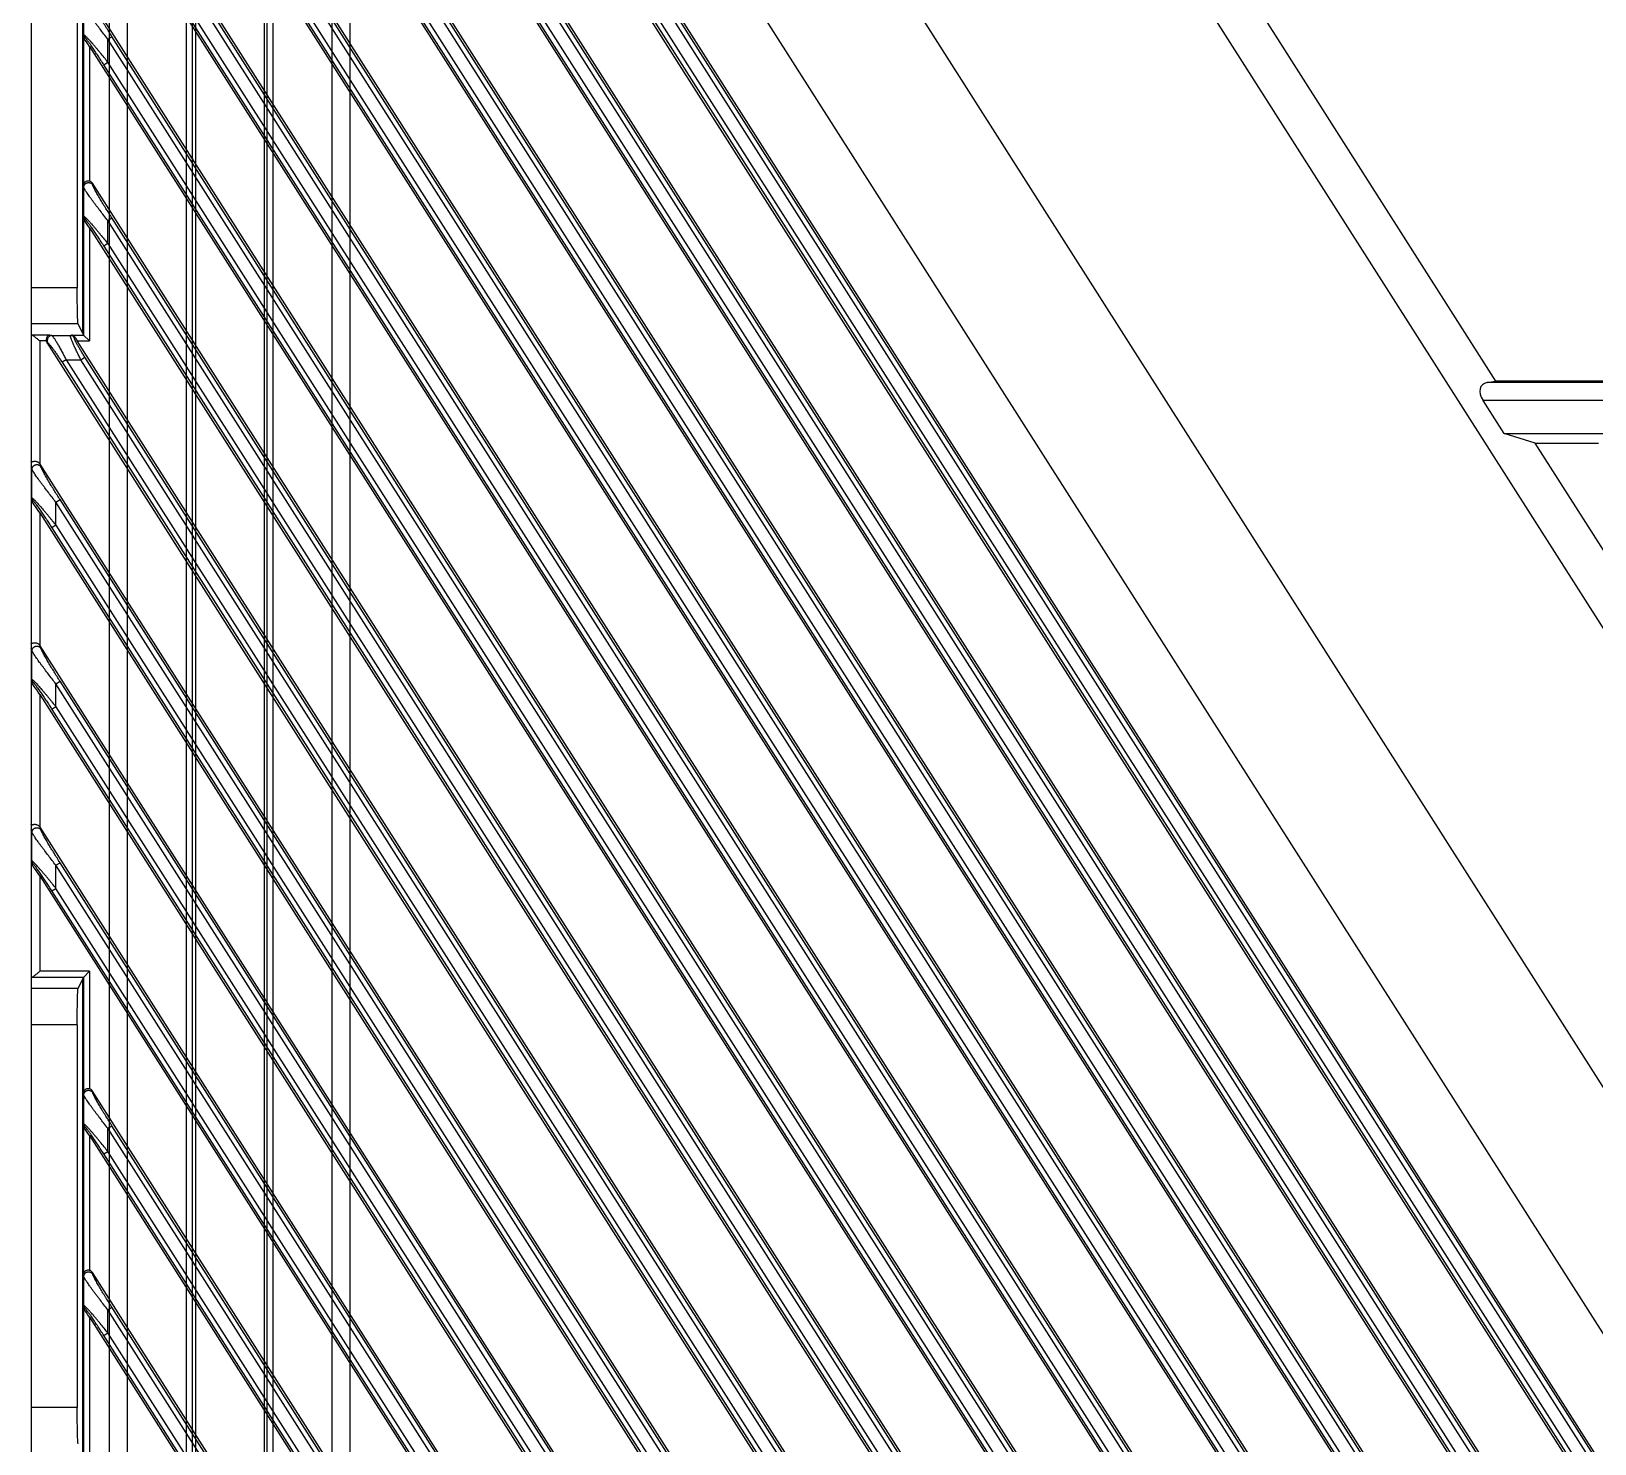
# Model space of a CAD drawing. Header units: millimetres. Extents: x 620 to 19791, y 2539 to 6969.
# Drawn here: x 14027 to 14156.8, y 5244.9 to 5362.2 of the extents above; entities that cross this region are included whole.
import ezdxf

# ---------------------------------------------------------------- set-up
doc = ezdxf.new("R2010")
doc.units = ezdxf.units.MM
doc.layers.add('02___PRT_ALL_AXES', color=7, linetype='Continuous')

# ---------------------------------------------------------------- blocks, each defined once
blk = doc.blocks.new('DTGFH')
at = {"color": 7, "linetype": 'Continuous'}
for p, q in [((8801.05, 4441.2), (8801.05, 4104.2)), ((8844.34, 4410.79), (8922.68, 4287.8)), ((8803.44, 4409.83), (8995.39, 4108.53)), ((8967.82, 4210.45), (8842.11, 4407.76)), ((8819.62, 4404.91), (9007.76, 4109.59)), ((8988.34, 4108.66), (8801.78, 4401.5)), ((8987.09, 4110.28), (8803.44, 4398.55)), ((8801.75, 4397.46), (8985.81, 4108.53)), ((8986.75, 4110.06), (8803.1, 4398.34)), ((8802.76, 4396.21), (8985.2, 4109.85)), ((8803.1, 4396.42), (8985.53, 4110.06)), ((8978.74, 4108.66), (8801.78, 4386.42)), ((8977.15, 4110.06), (8803.1, 4383.26)), ((8977.49, 4110.28), (8803.44, 4383.48)), ((8801.75, 4382.38), (8976.21, 4108.53)), ((8802.76, 4381.13), (8975.59, 4109.85)), ((8803.1, 4381.35), (8975.93, 4110.06)), ((8971.85, 4104.4), (8801.78, 4371.35)), ((8801.75, 4367.3), (8969.24, 4104.4)), ((8970.29, 4105.75), (8803.1, 4368.19)), ((8970.63, 4105.97), (8803.44, 4368.4)), ((8968.73, 4105.54), (8802.76, 4366.06)), ((8969.07, 4105.75), (8803.1, 4366.27)), ((8962.24, 4104.4), (8801.78, 4356.27)), ((8960.69, 4105.75), (8803.1, 4353.11)), ((8961.02, 4105.97), (8803.44, 4353.33)), ((8801.75, 4352.23), (8959.63, 4104.4)), ((8959.13, 4105.54), (8802.76, 4350.98)), ((8959.47, 4105.75), (8803.1, 4351.2)), ((8952.64, 4104.4), (8801.78, 4341.19)), ((8951.08, 4105.75), (8803.1, 4338.04)), ((8951.42, 4105.97), (8803.44, 4338.25)), ((8949.86, 4105.75), (8803.1, 4336.12)), ((8949.53, 4105.54), (8802.76, 4335.91)), ((8805.3, 4331.1), (8805.3, 4291.8)), ((8805.88, 4330.66), (8950.03, 4104.4)), ((8804.85, 4327.35), (8804.85, 4295.55)), ((8943.03, 4104.4), (8806.13, 4319.29)), ((8805.41, 4316.54), (8805.41, 4318.96)), ((8805.38, 4316.41), (8805.41, 4316.54)), ((8805.38, 4316.41), (8805.38, 4304.1)), ((8805.47, 4316.33), (8805.45, 4316.22)), ((8805.88, 4315.59), (8805.88, 4304.4)), ((8805.88, 4315.59), (8937.79, 4108.53)), ((8807.41, 4316.2), (8807.75, 4316.41)), ((8807.41, 4314.28), (8807.41, 4316.2)), ((8941.48, 4105.75), (8807.41, 4316.2)), ((8941.81, 4105.97), (8807.75, 4316.41)), ((8807.07, 4314.07), (8807.41, 4314.28)), ((8939.92, 4105.54), (8807.07, 4314.07)), ((8940.26, 4105.75), (8807.41, 4314.28)), ((8805.41, 4303.89), (8805.38, 4304.1)), ((8805.41, 4301.46), (8805.41, 4303.89)), ((8806.15, 4304.1), (8806.13, 4304.22)), ((8930.72, 4108.66), (8806.13, 4304.22)), ((8805.38, 4301.34), (8805.41, 4301.46)), ((8805.38, 4301.34), (8805.38, 4291.63)), ((8805.47, 4301.25), (8805.45, 4301.15)), ((8807.41, 4301.12), (8807.75, 4301.34)), ((8807.41, 4299.21), (8807.41, 4301.12)), ((8929.13, 4110.06), (8807.41, 4301.12)), ((8929.47, 4110.28), (8807.75, 4301.34)), ((8805.88, 4300.51), (8805.88, 4291.13)), ((8805.88, 4300.51), (8928.19, 4108.53)), ((8807.41, 4299.21), (8807.07, 4298.99)), ((8807.07, 4298.99), (8927.57, 4109.85)), ((8807.41, 4299.21), (8927.91, 4110.06)), ((8804.85, 4295.55), (8801.05, 4295.55)), ((8804.92, 4292.55), (8801.05, 4292.55)), ((8804.92, 4292.55), (8805.38, 4291.63)), ((8802.62, 4291.62), (8801.09, 4291.62)), ((8801.75, 4291.13), (8801.75, 4280.94)), ((8802.29, 4291.13), (8801.75, 4291.13)), ((8802.35, 4290.99), (8918.58, 4108.53)), ((8802.35, 4290.99), (8802.43, 4290.95)), ((8802.62, 4291.62), (8802.77, 4291.57)), ((8802.77, 4291.57), (8804.3, 4291.57)), ((8804.3, 4291.57), (8804.38, 4291.62)), ((8804.38, 4291.62), (8805.38, 4291.62)), ((8804.69, 4291.42), (8804.64, 4291.38)), ((8921.11, 4108.66), (8804.87, 4291.13)), ((8804.87, 4291.13), (8805.88, 4291.13)), ((8805.38, 4291.62), (8805.88, 4291.13)), ((8803.94, 4289.57), (8803.61, 4289.36)), ((8803.61, 4289.36), (8917.97, 4109.85)), ((8803.94, 4289.57), (8918.3, 4110.06)), ((8803.94, 4289.57), (8805.16, 4289.57)), ((8805.16, 4289.57), (8805.5, 4289.78)), ((8919.52, 4110.06), (8805.16, 4289.57)), ((8919.86, 4110.28), (8805.5, 4289.78)), ((8921.98, 4287.67), (8922.68, 4287.8)), ((9049.79, 4287.67), (8921.98, 4287.67)), ((9047.39, 4287.8), (8922.68, 4287.8)), ((8923.38, 4283.45), (8921.64, 4286.19)), ((9052.89, 4286.19), (8921.64, 4286.19)), ((8925.97, 4282.65), (8923.38, 4283.45)), ((8923.38, 4283.45), (9002.25, 4283.45)), ((8963.37, 4223.94), (8925.97, 4282.65)), ((8925.97, 4282.65), (8931.22, 4282.65)), ((8801.11, 4280.48), (8801.05, 4280.68)), ((8801.11, 4278.08), (8801.11, 4280.48)), ((8801.84, 4280.69), (8801.78, 4280.89)), ((8911.51, 4108.66), (8801.78, 4280.89)), ((8801.05, 4278.07), (8801.11, 4278.08)), ((8801.06, 4277.84), (8801.17, 4277.87)), ((8803.1, 4277.74), (8803.44, 4277.95)), ((8803.1, 4275.82), (8803.1, 4277.74)), ((8909.92, 4110.06), (8803.1, 4277.74)), ((8910.26, 4110.28), (8803.44, 4277.95)), ((8801.75, 4276.85), (8801.75, 4265.86)), ((8801.75, 4276.85), (8908.98, 4108.53)), ((8803.1, 4275.82), (8802.76, 4275.61)), ((8802.76, 4275.61), (8908.36, 4109.85)), ((8803.1, 4275.82), (8908.7, 4110.06)), ((8801.11, 4265.4), (8801.05, 4265.6)), ((8801.11, 4263.01), (8801.11, 4265.4)), ((8801.84, 4265.62), (8801.78, 4265.82)), ((8901.9, 4108.66), (8801.78, 4265.82)), ((8801.05, 4262.99), (8801.11, 4263.01)), ((8801.06, 4262.76), (8801.17, 4262.8)), ((8803.1, 4262.66), (8803.44, 4262.88)), ((8803.1, 4260.75), (8803.1, 4262.66)), ((8900.32, 4110.06), (8803.1, 4262.66)), ((8900.65, 4110.28), (8803.44, 4262.88)), ((8801.75, 4261.78), (8801.75, 4250.79)), ((8801.75, 4261.78), (8899.37, 4108.53)), ((8803.1, 4260.75), (8802.76, 4260.53)), ((8803.1, 4260.75), (8899.1, 4110.06)), ((8802.76, 4260.53), (8898.76, 4109.85)), ((8801.11, 4250.33), (8801.05, 4250.53)), ((8801.84, 4250.54), (8801.78, 4250.74)), ((8895.01, 4104.4), (8801.78, 4250.74)), ((8801.11, 4247.93), (8801.11, 4250.33)), ((8801.11, 4247.93), (8801.05, 4247.92)), ((8803.1, 4247.59), (8803.44, 4247.8)), ((8893.79, 4105.97), (8803.44, 4247.8)), ((8801.06, 4247.69), (8801.17, 4247.72)), ((8801.75, 4246.7), (8801.75, 4238.78)), ((8801.75, 4246.7), (8892.4, 4104.4)), ((8803.1, 4245.67), (8803.1, 4247.59)), ((8893.46, 4105.75), (8803.1, 4247.59)), ((8802.76, 4245.46), (8803.1, 4245.67)), ((8891.9, 4105.54), (8802.76, 4245.46)), ((8892.24, 4105.75), (8803.1, 4245.67)), ((8805.88, 4238.78), (8801.75, 4238.78)), ((8805.88, 4238.78), (8805.38, 4238.28)), ((8805.88, 4238.78), (8805.88, 4229.02)), ((8805.38, 4238.28), (8801.09, 4238.28)), ((8805.38, 4238.28), (8804.92, 4237.35)), ((8805.3, 4238.1), (8805.3, 4198.8)), ((8805.38, 4238.28), (8805.38, 4228.72)), ((8804.92, 4237.35), (8801.05, 4237.35)), ((8804.85, 4234.35), (8801.05, 4234.35)), ((8804.85, 4234.35), (8804.85, 4202.55)), ((8805.41, 4228.51), (8805.38, 4228.72)), ((8805.41, 4226.09), (8805.41, 4228.51)), ((8806.15, 4228.72), (8806.13, 4228.84)), ((8885.41, 4104.4), (8806.13, 4228.84)), ((8805.38, 4225.96), (8805.41, 4226.09)), ((8805.38, 4225.96), (8805.38, 4213.65)), ((8805.45, 4225.77), (8805.47, 4225.87)), ((8807.41, 4225.75), (8807.75, 4225.96)), ((8807.41, 4223.83), (8807.41, 4225.75)), ((8883.85, 4105.75), (8807.41, 4225.75)), ((8884.19, 4105.97), (8807.75, 4225.96)), ((8805.88, 4225.14), (8805.88, 4213.94)), ((8805.88, 4225.14), (8882.8, 4104.4)), ((8807.07, 4223.62), (8807.41, 4223.83)), ((8882.3, 4105.54), (8807.07, 4223.62)), ((8882.63, 4105.75), (8807.41, 4223.83)), ((8805.41, 4213.43), (8805.38, 4213.65)), ((8805.41, 4211.01), (8805.41, 4213.43)), ((8806.15, 4213.65), (8806.13, 4213.77)), ((8875.8, 4104.4), (8806.13, 4213.77)), ((8805.38, 4210.88), (8805.41, 4211.01)), ((8805.38, 4210.88), (8805.38, 4198.63)), ((8805.45, 4210.7), (8805.47, 4210.8)), ((8807.41, 4210.67), (8807.75, 4210.88)), ((8807.41, 4208.75), (8807.41, 4210.67)), ((8874.25, 4105.75), (8807.41, 4210.67)), ((8874.59, 4105.97), (8807.75, 4210.88)), ((8805.88, 4210.06), (8805.88, 4198.87)), ((8805.88, 4210.06), (8873.2, 4104.4)), ((8807.07, 4208.54), (8807.41, 4208.75)), ((8872.69, 4105.54), (8807.07, 4208.54)), ((8873.03, 4105.75), (8807.41, 4208.75)), ((8804.85, 4202.55), (8801.05, 4202.55))]:
    blk.add_line(p, q, dxfattribs=at)
for centre, radius, start, end in [((8805.81, 4316.54), 0.396, 180.208, 212.9741), ((8805.81, 4301.47), 0.396, 180.208, 212.9741), ((8804.3, 4291.17), 0.401, 32.5011, 89.7384), ((8801.51, 4278.09), 0.402, 180.1282, 212.3718), ((8801.51, 4263.01), 0.402, 180.1282, 212.3718), ((8801.51, 4247.93), 0.402, 180.1282, 212.3718), ((8805.81, 4226.09), 0.396, 180.208, 212.9741), ((8805.81, 4211.01), 0.396, 180.208, 212.9741)]:
    blk.add_arc(centre, radius, start, end, dxfattribs=at)
for centre, major_axis, ratio, start_param, end_param in [((8805.88, 4315.51), (-0.499, 0.789), 0.046753, -1.496981, -0.460321), ((8805.8, 4304), (-0.052, 0.405), 0.97951, -1.123245, -0.349373), ((8805.88, 4300.43), (-0.499, 0.789), 0.046753, -1.496981, -0.460321), ((8804.92, 4295.55), (0, 3), 0.026186, -4.712389, -3.193953), ((8801.75, 4291.64), (0.7, 0), 0.052408, 3.141593, 3.470593), ((8802.69, 4291.2), (0.378, -0.144), 0.989397, -2.587312, -2.214403), ((8804.92, 4291.13), (-0.321, 0.499), 0.073624, 0.892742, 1.523567), ((8805.88, 4291.63), (0.5, 0), 0.052408, -3.115413, -3.089233), ((8923.19, 4286.19), (1.71, -1.18), 0.539712, 2.65287, 4.049133), ((8801.45, 4280.67), (-0.117, 0.402), 0.954439, -1.274405, -1.134443), ((8801.75, 4276.74), (-0.7, 1.1), 0.046753, -1.496981, -0.118001), ((8801.45, 4265.59), (-0.117, 0.402), 0.954439, -1.274405, -1.134443), ((8801.75, 4261.66), (-0.7, 1.1), 0.046753, -1.496981, -0.118001), ((8801.45, 4250.52), (-0.117, 0.402), 0.954439, -1.274405, -1.134443), ((8801.75, 4246.59), (-0.7, 1.1), 0.046753, -1.496981, -0.118001), ((8801.75, 4238.26), (0.7, 0), 0.052408, 2.812592, 3.141593), ((8805.88, 4238.27), (0.5, 0), 0.052408, 3.089233, 3.115413), ((8804.92, 4234.35), (0, 3), 0.026186, 0.05236, 1.570796), ((8805.8, 4228.62), (-0.052, 0.405), 0.97951, -1.123245, -0.349373), ((8805.88, 4225.06), (-0.499, 0.789), 0.046753, -1.496981, -0.460321), ((8805.8, 4213.55), (-0.052, 0.405), 0.97951, -1.123245, -0.349373), ((8805.88, 4209.98), (-0.499, 0.789), 0.046753, -1.496981, -0.460321), ((8804.92, 4202.55), (0, 3), 0.026186, -4.712389, -3.193953)]:
    blk.add_ellipse(centre, major_axis=major_axis, ratio=ratio, start_param=start_param, end_param=end_param, dxfattribs=at)
for points, knots in [([(8807.41, 4316.2), (8807.3, 4316.34), (8807.08, 4316.61), (8806.82, 4316.95), (8806.61, 4317.23), (8806.45, 4317.43), (8806.3, 4317.63), (8806.16, 4317.82), (8806.02, 4318.01), (8805.89, 4318.19), (8805.77, 4318.37), (8805.68, 4318.5), (8805.61, 4318.61), (8805.56, 4318.68), (8805.52, 4318.74), (8805.49, 4318.8), (8805.46, 4318.85), (8805.44, 4318.89), (8805.42, 4318.92), (8805.42, 4318.94), (8805.41, 4318.95), (8805.41, 4318.96), (8805.41, 4318.96)], [0, 0, 0, 0, 0.154445, 0.30727, 0.382534, 0.456692, 0.529432, 0.600377, 0.669045, 0.734822, 0.796897, 0.854183, 0.880595, 0.905226, 0.927827, 0.94811, 0.965769, 0.980485, 0.986646, 0.991965, 0.996419, 1, 1, 1, 1]), ([(8807.75, 4316.41), (8807.66, 4316.55), (8807.49, 4316.81), (8807.29, 4317.14), (8807.12, 4317.41), (8807, 4317.6), (8806.89, 4317.8), (8806.77, 4317.99), (8806.66, 4318.18), (8806.56, 4318.36), (8806.46, 4318.54), (8806.38, 4318.68), (8806.32, 4318.78), (8806.28, 4318.86), (8806.25, 4318.93), (8806.22, 4318.99), (8806.19, 4319.05), (8806.17, 4319.1), (8806.16, 4319.13), (8806.15, 4319.15), (8806.15, 4319.16), (8806.15, 4319.17), (8806.15, 4319.18)], [0, 0, 0, 0, 0.147854, 0.294636, 0.367264, 0.439153, 0.510088, 0.579799, 0.647935, 0.714028, 0.777425, 0.83718, 0.86528, 0.891898, 0.916748, 0.939475, 0.959663, 0.976821, 0.984101, 0.990427, 0.995741, 1, 1, 1, 1]), ([(8805.38, 4316.41), (8805.38, 4316.4), (8805.39, 4316.36), (8805.4, 4316.32), (8805.42, 4316.27), (8805.44, 4316.24), (8805.45, 4316.22)], [0, 0, 0, 0, 0.23991, 0.484403, 0.736695, 1, 1, 1, 1]), ([(8807.41, 4314.28), (8807.31, 4314.41), (8807.1, 4314.67), (8806.84, 4314.99), (8806.63, 4315.24), (8806.48, 4315.42), (8806.33, 4315.59), (8806.19, 4315.77), (8806.07, 4315.9), (8805.97, 4316.01), (8805.91, 4316.08), (8805.84, 4316.15), (8805.78, 4316.22), (8805.72, 4316.28), (8805.66, 4316.34), (8805.61, 4316.39), (8805.56, 4316.44), (8805.52, 4316.48), (8805.49, 4316.5), (8805.47, 4316.52), (8805.46, 4316.53), (8805.44, 4316.54), (8805.43, 4316.54), (8805.43, 4316.55), (8805.42, 4316.55), (8805.42, 4316.55), (8805.41, 4316.55), (8805.41, 4316.54), (8805.41, 4316.54), (8805.41, 4316.54)], [0, 0, 0, 0, 0.163599, 0.325517, 0.405208, 0.483611, 0.560291, 0.634699, 0.706102, 0.740385, 0.773533, 0.805367, 0.835691, 0.864271, 0.890851, 0.915138, 0.936821, 0.955575, 0.97109, 0.977548, 0.983108, 0.987753, 0.991491, 0.994362, 0.995508, 0.996494, 0.997369, 0.998198, 1, 1, 1, 1]), ([(8807.07, 4314.07), (8806.99, 4314.19), (8806.88, 4314.37), (8806.72, 4314.62), (8806.6, 4314.8), (8806.48, 4314.98), (8806.36, 4315.15), (8806.25, 4315.33), (8806.13, 4315.5), (8806.04, 4315.63), (8805.96, 4315.74), (8805.91, 4315.82), (8805.85, 4315.89), (8805.8, 4315.96), (8805.75, 4316.03), (8805.7, 4316.09), (8805.66, 4316.15), (8805.62, 4316.2), (8805.58, 4316.25), (8805.55, 4316.28), (8805.53, 4316.3), (8805.52, 4316.31), (8805.51, 4316.32), (8805.5, 4316.33), (8805.49, 4316.33), (8805.48, 4316.33), (8805.48, 4316.33), (8805.48, 4316.33), (8805.48, 4316.33), (8805.47, 4316.33), (8805.47, 4316.33), (8805.47, 4316.33)], [0, 0, 0, 0, 0.15694, 0.235083, 0.312792, 0.389889, 0.466133, 0.541222, 0.614757, 0.686184, 0.720877, 0.754726, 0.78758, 0.819246, 0.849499, 0.878053, 0.90457, 0.928641, 0.949798, 0.96753, 0.974953, 0.981338, 0.986644, 0.990849, 0.993984, 0.99519, 0.9962, 0.997085, 0.997946, 0.99889, 1, 1, 1, 1]), ([(8805.88, 4304.4), (8805.85, 4304.4), (8805.78, 4304.41), (8805.68, 4304.4), (8805.59, 4304.37), (8805.52, 4304.33), (8805.46, 4304.28), (8805.42, 4304.22), (8805.39, 4304.16), (8805.38, 4304.12), (8805.38, 4304.1)], [0, 0, 0, 0, 0.160899, 0.314742, 0.456494, 0.584742, 0.700638, 0.806545, 0.905309, 1, 1, 1, 1]), ([(8805.41, 4303.89), (8805.41, 4303.91), (8805.41, 4303.95), (8805.43, 4304.01), (8805.45, 4304.07), (8805.49, 4304.12), (8805.53, 4304.17), (8805.58, 4304.21), (8805.64, 4304.24), (8805.7, 4304.26), (8805.76, 4304.28), (8805.82, 4304.28), (8805.89, 4304.27), (8805.95, 4304.26), (8806.01, 4304.23), (8806.06, 4304.2), (8806.11, 4304.15), (8806.13, 4304.12), (8806.15, 4304.1)], [0, 0, 0, 0, 0.061771, 0.123674, 0.185724, 0.247974, 0.310429, 0.373081, 0.435901, 0.498841, 0.561846, 0.62485, 0.687789, 0.750605, 0.813254, 0.8757, 0.937956, 1, 1, 1, 1]), ([(8807.41, 4301.12), (8807.3, 4301.26), (8807.08, 4301.54), (8806.82, 4301.88), (8806.61, 4302.15), (8806.45, 4302.35), (8806.3, 4302.55), (8806.16, 4302.75), (8806.02, 4302.94), (8805.89, 4303.12), (8805.77, 4303.29), (8805.68, 4303.43), (8805.61, 4303.53), (8805.56, 4303.6), (8805.52, 4303.67), (8805.49, 4303.72), (8805.46, 4303.78), (8805.44, 4303.82), (8805.42, 4303.84), (8805.42, 4303.86), (8805.41, 4303.87), (8805.41, 4303.88), (8805.41, 4303.89)], [0, 0, 0, 0, 0.154445, 0.30727, 0.382534, 0.456692, 0.529432, 0.600377, 0.669045, 0.734822, 0.796897, 0.854183, 0.880595, 0.905226, 0.927827, 0.94811, 0.965769, 0.980485, 0.986646, 0.991965, 0.996419, 1, 1, 1, 1]), ([(8807.75, 4301.34), (8807.66, 4301.47), (8807.49, 4301.74), (8807.29, 4302.07), (8807.12, 4302.33), (8807, 4302.53), (8806.89, 4302.72), (8806.77, 4302.91), (8806.66, 4303.1), (8806.56, 4303.28), (8806.46, 4303.46), (8806.38, 4303.6), (8806.32, 4303.71), (8806.28, 4303.78), (8806.25, 4303.85), (8806.22, 4303.92), (8806.19, 4303.98), (8806.17, 4304.02), (8806.16, 4304.05), (8806.15, 4304.07), (8806.15, 4304.09), (8806.15, 4304.1), (8806.15, 4304.1)], [0, 0, 0, 0, 0.147854, 0.294636, 0.367264, 0.439153, 0.510088, 0.579799, 0.647935, 0.714028, 0.777425, 0.83718, 0.86528, 0.891898, 0.916748, 0.939475, 0.959663, 0.976821, 0.984101, 0.990427, 0.995741, 1, 1, 1, 1]), ([(8805.38, 4301.34), (8805.38, 4301.32), (8805.39, 4301.29), (8805.4, 4301.24), (8805.42, 4301.19), (8805.44, 4301.16), (8805.45, 4301.15)], [0, 0, 0, 0, 0.23991, 0.484403, 0.736695, 1, 1, 1, 1]), ([(8805.41, 4301.46), (8805.41, 4301.47), (8805.41, 4301.47), (8805.41, 4301.47), (8805.42, 4301.47), (8805.42, 4301.47), (8805.43, 4301.47), (8805.43, 4301.47), (8805.44, 4301.46), (8805.46, 4301.46), (8805.47, 4301.45), (8805.49, 4301.43), (8805.52, 4301.4), (8805.56, 4301.36), (8805.61, 4301.32), (8805.66, 4301.27), (8805.72, 4301.21), (8805.78, 4301.15), (8805.84, 4301.08), (8805.91, 4301.01), (8805.97, 4300.93), (8806.07, 4300.83), (8806.19, 4300.69), (8806.33, 4300.52), (8806.48, 4300.34), (8806.63, 4300.16), (8806.84, 4299.91), (8807.1, 4299.59), (8807.31, 4299.34), (8807.41, 4299.21)], [0, 0, 0, 0, 0.001802, 0.002631, 0.003505, 0.004492, 0.005637, 0.008508, 0.012246, 0.016891, 0.02245, 0.028908, 0.044423, 0.063177, 0.08486, 0.109148, 0.135728, 0.164311, 0.194635, 0.226473, 0.259618, 0.293906, 0.36531, 0.43972, 0.516405, 0.594809, 0.674501, 0.836416, 1, 1, 1, 1]), ([(8805.47, 4301.25), (8805.47, 4301.25), (8805.47, 4301.25), (8805.48, 4301.25), (8805.48, 4301.26), (8805.48, 4301.26), (8805.48, 4301.26), (8805.49, 4301.26), (8805.5, 4301.25), (8805.51, 4301.25), (8805.52, 4301.24), (8805.53, 4301.22), (8805.55, 4301.2), (8805.58, 4301.17), (8805.62, 4301.13), (8805.66, 4301.07), (8805.7, 4301.02), (8805.75, 4300.95), (8805.8, 4300.89), (8805.85, 4300.82), (8805.91, 4300.74), (8805.96, 4300.66), (8806.04, 4300.56), (8806.13, 4300.42), (8806.25, 4300.25), (8806.36, 4300.08), (8806.48, 4299.9), (8806.6, 4299.72), (8806.72, 4299.54), (8806.88, 4299.3), (8806.99, 4299.12), (8807.07, 4298.99)], [0, 0, 0, 0, 0.001109, 0.002054, 0.002915, 0.0038, 0.00481, 0.006015, 0.00915, 0.013355, 0.018661, 0.025046, 0.032468, 0.050201, 0.071359, 0.095434, 0.12195, 0.150509, 0.180759, 0.212432, 0.245283, 0.279136, 0.313831, 0.385261, 0.458794, 0.533887, 0.610129, 0.687226, 0.764934, 0.843073, 1, 1, 1, 1]), ([(8801.75, 4291.13), (8801.72, 4291.15), (8801.65, 4291.21), (8801.56, 4291.29), (8801.46, 4291.37), (8801.37, 4291.44), (8801.3, 4291.5), (8801.24, 4291.54), (8801.21, 4291.56), (8801.17, 4291.59), (8801.14, 4291.6), (8801.12, 4291.61), (8801.11, 4291.62), (8801.1, 4291.62), (8801.09, 4291.62), (8801.09, 4291.62)], [0, 0, 0, 0, 0.15268, 0.303625, 0.450751, 0.591571, 0.722639, 0.783067, 0.839077, 0.889751, 0.934068, 0.953529, 0.971042, 0.986537, 1, 1, 1, 1]), ([(8802.62, 4291.62), (8802.6, 4291.62), (8802.55, 4291.61), (8802.49, 4291.59), (8802.43, 4291.55), (8802.38, 4291.49), (8802.33, 4291.42), (8802.3, 4291.33), (8802.28, 4291.23), (8802.29, 4291.16), (8802.29, 4291.13)], [0, 0, 0, 0, 0.097849, 0.199639, 0.307763, 0.424549, 0.552098, 0.691689, 0.842452, 1, 1, 1, 1]), ([(8802.77, 4291.57), (8802.73, 4291.57), (8802.66, 4291.56), (8802.57, 4291.52), (8802.48, 4291.45), (8802.42, 4291.36), (8802.38, 4291.26), (8802.37, 4291.16), (8802.38, 4291.05), (8802.41, 4290.98), (8802.43, 4290.95)], [0, 0, 0, 0, 0.124391, 0.249104, 0.374164, 0.499476, 0.624882, 0.750199, 0.875262, 1, 1, 1, 1]), ([(8802.43, 4290.95), (8802.44, 4290.95), (8802.45, 4290.95), (8802.46, 4290.94), (8802.48, 4290.92), (8802.5, 4290.9), (8802.52, 4290.88), (8802.56, 4290.84), (8802.61, 4290.78), (8802.67, 4290.71), (8802.74, 4290.62), (8802.81, 4290.52), (8802.89, 4290.41), (8802.98, 4290.3), (8803.09, 4290.13), (8803.24, 4289.91), (8803.43, 4289.64), (8803.55, 4289.45), (8803.61, 4289.36)], [0, 0, 0, 0, 0.007283, 0.01684, 0.028705, 0.042847, 0.059201, 0.077685, 0.120655, 0.170946, 0.227725, 0.290184, 0.357567, 0.429174, 0.504361, 0.663147, 0.829654, 1, 1, 1, 1]), ([(8802.77, 4291.57), (8802.77, 4291.57), (8802.78, 4291.56), (8802.78, 4291.56), (8802.8, 4291.55), (8802.82, 4291.53), (8802.83, 4291.51), (8802.86, 4291.48), (8802.89, 4291.43), (8802.94, 4291.36), (8803, 4291.27), (8803.07, 4291.16), (8803.14, 4291.04), (8803.22, 4290.91), (8803.3, 4290.76), (8803.42, 4290.55), (8803.57, 4290.28), (8803.76, 4289.93), (8803.88, 4289.69), (8803.94, 4289.57)], [0, 0, 0, 0, 0.002908, 0.006345, 0.014866, 0.025629, 0.038626, 0.053816, 0.071144, 0.111919, 0.160312, 0.215626, 0.277142, 0.344147, 0.41595, 0.491884, 0.653614, 0.824513, 1, 1, 1, 1]), ([(8805.16, 4289.57), (8805.1, 4289.69), (8804.99, 4289.92), (8804.85, 4290.21), (8804.74, 4290.44), (8804.66, 4290.6), (8804.59, 4290.76), (8804.53, 4290.9), (8804.47, 4291.04), (8804.42, 4291.16), (8804.38, 4291.27), (8804.35, 4291.35), (8804.33, 4291.41), (8804.32, 4291.45), (8804.31, 4291.48), (8804.3, 4291.51), (8804.3, 4291.53), (8804.3, 4291.54), (8804.3, 4291.55), (8804.3, 4291.55), (8804.3, 4291.56), (8804.3, 4291.57), (8804.3, 4291.57)], [0, 0, 0, 0, 0.1821, 0.359386, 0.444611, 0.526614, 0.604641, 0.677893, 0.745543, 0.806749, 0.860681, 0.906559, 0.926262, 0.943705, 0.958835, 0.971609, 0.982014, 0.986337, 0.990086, 0.99328, 0.995954, 1, 1, 1, 1]), ([(8804.69, 4291.42), (8804.67, 4291.45), (8804.63, 4291.51), (8804.55, 4291.57), (8804.47, 4291.61), (8804.41, 4291.62), (8804.38, 4291.62)], [0, 0, 0, 0, 0.280656, 0.535957, 0.773317, 1, 1, 1, 1]), ([(8805.5, 4289.78), (8805.44, 4289.88), (8805.33, 4290.06), (8805.16, 4290.33), (8805.01, 4290.59), (8804.89, 4290.79), (8804.81, 4290.94), (8804.76, 4291.05), (8804.72, 4291.12), (8804.7, 4291.18), (8804.68, 4291.22), (8804.67, 4291.25), (8804.65, 4291.28), (8804.65, 4291.31), (8804.64, 4291.33), (8804.64, 4291.35), (8804.63, 4291.36), (8804.63, 4291.37), (8804.64, 4291.38), (8804.64, 4291.38), (8804.64, 4291.38), (8804.64, 4291.38)], [0, 0, 0, 0, 0.178963, 0.35385, 0.520013, 0.671843, 0.740324, 0.802617, 0.857753, 0.882337, 0.904778, 0.924974, 0.94283, 0.958273, 0.971251, 0.981752, 0.989832, 0.993022, 0.995709, 0.997985, 1, 1, 1, 1]), ([(8801.75, 4280.94), (8801.73, 4280.96), (8801.7, 4280.99), (8801.64, 4281.04), (8801.58, 4281.07), (8801.51, 4281.09), (8801.45, 4281.11), (8801.38, 4281.11), (8801.32, 4281.12), (8801.27, 4281.11), (8801.23, 4281.1), (8801.2, 4281.1), (8801.17, 4281.09), (8801.14, 4281.08), (8801.12, 4281.08), (8801.11, 4281.07), (8801.09, 4281.07), (8801.08, 4281.07), (8801.07, 4281.07), (8801.06, 4281.07), (8801.06, 4281.08), (8801.05, 4281.08), (8801.05, 4281.1), (8801.05, 4281.1), (8801.05, 4281.11)], [0, 0, 0, 0, 0.092092, 0.18383, 0.274482, 0.363041, 0.448376, 0.529457, 0.605459, 0.675766, 0.739913, 0.769539, 0.797439, 0.847676, 0.869774, 0.889641, 0.907107, 0.922074, 0.934647, 0.945489, 0.956057, 0.968087, 0.982675, 1, 1, 1, 1]), ([(8801.11, 4280.48), (8801.11, 4280.5), (8801.11, 4280.54), (8801.13, 4280.6), (8801.16, 4280.65), (8801.19, 4280.71), (8801.23, 4280.75), (8801.28, 4280.79), (8801.34, 4280.82), (8801.4, 4280.84), (8801.46, 4280.86), (8801.52, 4280.86), (8801.59, 4280.86), (8801.65, 4280.84), (8801.71, 4280.81), (8801.76, 4280.78), (8801.8, 4280.74), (8801.83, 4280.71), (8801.84, 4280.69)], [0, 0, 0, 0, 0.061113, 0.122614, 0.184534, 0.246921, 0.309743, 0.372936, 0.436398, 0.5, 0.563602, 0.627064, 0.690257, 0.753079, 0.815466, 0.877386, 0.938887, 1, 1, 1, 1]), ([(8803.1, 4277.74), (8802.99, 4277.87), (8802.78, 4278.14), (8802.47, 4278.54), (8802.22, 4278.87), (8802.03, 4279.13), (8801.88, 4279.32), (8801.75, 4279.5), (8801.62, 4279.68), (8801.5, 4279.85), (8801.39, 4280.01), (8801.3, 4280.14), (8801.25, 4280.23), (8801.21, 4280.29), (8801.17, 4280.35), (8801.14, 4280.4), (8801.13, 4280.43), (8801.11, 4280.46), (8801.11, 4280.47), (8801.11, 4280.48)], [0, 0, 0, 0, 0.151037, 0.300586, 0.447016, 0.518439, 0.588237, 0.655992, 0.721178, 0.783101, 0.840848, 0.893205, 0.916879, 0.938573, 0.958018, 0.974928, 0.989013, 0.994909, 1, 1, 1, 1]), ([(8803.44, 4277.95), (8803.35, 4278.08), (8803.19, 4278.34), (8802.95, 4278.73), (8802.75, 4279.05), (8802.6, 4279.3), (8802.49, 4279.49), (8802.38, 4279.67), (8802.28, 4279.85), (8802.18, 4280.02), (8802.09, 4280.19), (8802.02, 4280.32), (8801.96, 4280.42), (8801.93, 4280.49), (8801.9, 4280.55), (8801.88, 4280.6), (8801.86, 4280.64), (8801.85, 4280.67), (8801.84, 4280.68), (8801.84, 4280.69)], [0, 0, 0, 0, 0.145071, 0.289149, 0.431131, 0.500908, 0.569567, 0.636803, 0.702211, 0.76523, 0.825074, 0.880596, 0.906233, 0.930094, 0.951832, 0.971044, 0.987264, 0.994099, 1, 1, 1, 1]), ([(8801.05, 4277.84), (8801.05, 4277.84), (8801.05, 4277.84), (8801.05, 4277.84), (8801.05, 4277.84), (8801.05, 4277.84), (8801.05, 4277.84), (8801.06, 4277.84), (8801.06, 4277.84), (8801.06, 4277.84), (8801.06, 4277.84)], [0, 0, 0, 0, 0.134296, 0.239838, 0.325336, 0.408088, 0.50825, 0.637794, 0.80127, 1, 1, 1, 1]), ([(8801.11, 4278.08), (8801.11, 4278.09), (8801.11, 4278.09), (8801.12, 4278.08), (8801.13, 4278.08), (8801.14, 4278.07), (8801.16, 4278.06), (8801.18, 4278.05), (8801.21, 4278.02), (8801.25, 4277.99), (8801.29, 4277.94), (8801.34, 4277.89), (8801.39, 4277.84), (8801.45, 4277.78), (8801.53, 4277.69), (8801.64, 4277.57), (8801.77, 4277.42), (8801.91, 4277.26), (8802.05, 4277.1), (8802.2, 4276.92), (8802.35, 4276.75), (8802.5, 4276.56), (8802.65, 4276.38), (8802.85, 4276.13), (8803, 4275.95), (8803.1, 4275.82)], [0, 0, 0, 0, 0.002036, 0.004765, 0.008306, 0.012701, 0.017956, 0.024063, 0.038745, 0.05652, 0.077106, 0.100208, 0.125538, 0.152825, 0.181822, 0.244102, 0.310933, 0.381227, 0.454167, 0.529124, 0.605619, 0.683271, 0.76177, 0.840872, 1, 1, 1, 1]), ([(8801.17, 4277.87), (8801.17, 4277.87), (8801.17, 4277.87), (8801.18, 4277.87), (8801.18, 4277.87), (8801.19, 4277.86), (8801.2, 4277.85), (8801.22, 4277.84), (8801.23, 4277.83), (8801.24, 4277.81), (8801.27, 4277.79), (8801.3, 4277.75), (8801.34, 4277.7), (8801.38, 4277.65), (8801.43, 4277.59), (8801.47, 4277.52), (8801.54, 4277.43), (8801.63, 4277.31), (8801.74, 4277.16), (8801.85, 4277), (8801.96, 4276.83), (8802.07, 4276.66), (8802.19, 4276.49), (8802.3, 4276.32), (8802.42, 4276.14), (8802.57, 4275.9), (8802.69, 4275.73), (8802.76, 4275.61)], [0, 0, 0, 0, 0.001988, 0.003277, 0.004801, 0.008605, 0.013451, 0.019328, 0.026206, 0.034036, 0.042764, 0.062675, 0.085465, 0.110691, 0.137955, 0.166932, 0.197336, 0.261568, 0.329268, 0.399486, 0.471568, 0.545042, 0.619552, 0.694837, 0.77068, 0.84692, 1, 1, 1, 1]), ([(8801.75, 4265.86), (8801.73, 4265.88), (8801.7, 4265.92), (8801.64, 4265.96), (8801.58, 4265.99), (8801.51, 4266.02), (8801.45, 4266.03), (8801.38, 4266.04), (8801.32, 4266.04), (8801.27, 4266.04), (8801.23, 4266.03), (8801.2, 4266.02), (8801.17, 4266.02), (8801.14, 4266.01), (8801.12, 4266), (8801.11, 4266), (8801.09, 4265.99), (8801.08, 4265.99), (8801.07, 4265.99), (8801.06, 4265.99), (8801.06, 4266), (8801.05, 4266.01), (8801.05, 4266.02), (8801.05, 4266.03), (8801.05, 4266.03)], [0, 0, 0, 0, 0.09209, 0.183827, 0.274478, 0.363036, 0.448369, 0.529449, 0.605452, 0.675762, 0.739914, 0.769541, 0.797443, 0.84768, 0.869776, 0.889643, 0.907109, 0.922075, 0.934648, 0.945489, 0.956057, 0.968087, 0.982675, 1, 1, 1, 1]), ([(8801.11, 4265.4), (8801.11, 4265.42), (8801.11, 4265.46), (8801.13, 4265.52), (8801.16, 4265.58), (8801.19, 4265.63), (8801.23, 4265.68), (8801.28, 4265.72), (8801.34, 4265.75), (8801.4, 4265.77), (8801.46, 4265.78), (8801.52, 4265.79), (8801.59, 4265.78), (8801.65, 4265.76), (8801.71, 4265.74), (8801.76, 4265.71), (8801.8, 4265.66), (8801.83, 4265.63), (8801.84, 4265.62)], [0, 0, 0, 0, 0.061113, 0.122614, 0.184534, 0.246921, 0.309743, 0.372936, 0.436398, 0.5, 0.563602, 0.627064, 0.690257, 0.753079, 0.815466, 0.877386, 0.938887, 1, 1, 1, 1]), ([(8803.1, 4262.66), (8802.99, 4262.79), (8802.78, 4263.06), (8802.47, 4263.46), (8802.22, 4263.79), (8802.03, 4264.05), (8801.88, 4264.24), (8801.75, 4264.43), (8801.62, 4264.6), (8801.5, 4264.77), (8801.39, 4264.93), (8801.3, 4265.06), (8801.25, 4265.15), (8801.21, 4265.22), (8801.17, 4265.27), (8801.14, 4265.32), (8801.13, 4265.36), (8801.11, 4265.38), (8801.11, 4265.4), (8801.11, 4265.4)], [0, 0, 0, 0, 0.151037, 0.300586, 0.447016, 0.518439, 0.588237, 0.655992, 0.721178, 0.783101, 0.840848, 0.893205, 0.916879, 0.938573, 0.958018, 0.974928, 0.989013, 0.994909, 1, 1, 1, 1]), ([(8803.44, 4262.88), (8803.35, 4263), (8803.19, 4263.26), (8802.95, 4263.65), (8802.75, 4263.97), (8802.6, 4264.23), (8802.49, 4264.41), (8802.38, 4264.6), (8802.28, 4264.77), (8802.18, 4264.95), (8802.09, 4265.11), (8802.02, 4265.24), (8801.96, 4265.34), (8801.93, 4265.41), (8801.9, 4265.47), (8801.88, 4265.53), (8801.86, 4265.57), (8801.85, 4265.6), (8801.84, 4265.61), (8801.84, 4265.62)], [0, 0, 0, 0, 0.145071, 0.289149, 0.431131, 0.500908, 0.569567, 0.636803, 0.702211, 0.76523, 0.825074, 0.880596, 0.906233, 0.930094, 0.951832, 0.971044, 0.987264, 0.994099, 1, 1, 1, 1]), ([(8801.05, 4262.76), (8801.05, 4262.76), (8801.05, 4262.76), (8801.05, 4262.77), (8801.05, 4262.77), (8801.05, 4262.77), (8801.05, 4262.77), (8801.06, 4262.77), (8801.06, 4262.77), (8801.06, 4262.76), (8801.06, 4262.76)], [0, 0, 0, 0, 0.134296, 0.239838, 0.325336, 0.408088, 0.50825, 0.637794, 0.80127, 1, 1, 1, 1]), ([(8801.11, 4263.01), (8801.11, 4263.01), (8801.11, 4263.01), (8801.12, 4263.01), (8801.13, 4263), (8801.14, 4263), (8801.16, 4262.99), (8801.18, 4262.97), (8801.21, 4262.95), (8801.25, 4262.91), (8801.29, 4262.87), (8801.34, 4262.82), (8801.39, 4262.76), (8801.45, 4262.7), (8801.53, 4262.62), (8801.64, 4262.5), (8801.77, 4262.35), (8801.91, 4262.19), (8802.05, 4262.02), (8802.2, 4261.85), (8802.35, 4261.67), (8802.5, 4261.49), (8802.65, 4261.31), (8802.85, 4261.06), (8803, 4260.87), (8803.1, 4260.75)], [0, 0, 0, 0, 0.002036, 0.004765, 0.008306, 0.012701, 0.017956, 0.024063, 0.038745, 0.05652, 0.077106, 0.100208, 0.125538, 0.152825, 0.181822, 0.244102, 0.310933, 0.381227, 0.454167, 0.529124, 0.605619, 0.683271, 0.76177, 0.840872, 1, 1, 1, 1]), ([(8801.17, 4262.8), (8801.17, 4262.8), (8801.17, 4262.8), (8801.18, 4262.79), (8801.18, 4262.79), (8801.19, 4262.79), (8801.2, 4262.78), (8801.22, 4262.77), (8801.23, 4262.75), (8801.24, 4262.74), (8801.27, 4262.71), (8801.3, 4262.68), (8801.34, 4262.63), (8801.38, 4262.57), (8801.43, 4262.51), (8801.47, 4262.45), (8801.54, 4262.36), (8801.63, 4262.24), (8801.74, 4262.08), (8801.85, 4261.92), (8801.96, 4261.76), (8802.07, 4261.59), (8802.19, 4261.42), (8802.3, 4261.24), (8802.42, 4261.07), (8802.57, 4260.83), (8802.69, 4260.65), (8802.76, 4260.53)], [0, 0, 0, 0, 0.001988, 0.003277, 0.004801, 0.008605, 0.013451, 0.019328, 0.026206, 0.034036, 0.042764, 0.062675, 0.085465, 0.110691, 0.137955, 0.166932, 0.197336, 0.261568, 0.329268, 0.399486, 0.471568, 0.545042, 0.619552, 0.694837, 0.77068, 0.84692, 1, 1, 1, 1]), ([(8801.75, 4250.79), (8801.73, 4250.81), (8801.7, 4250.84), (8801.64, 4250.88), (8801.58, 4250.92), (8801.51, 4250.94), (8801.45, 4250.96), (8801.38, 4250.96), (8801.32, 4250.97), (8801.27, 4250.96), (8801.23, 4250.95), (8801.2, 4250.95), (8801.17, 4250.94), (8801.14, 4250.93), (8801.12, 4250.93), (8801.11, 4250.92), (8801.09, 4250.92), (8801.08, 4250.92), (8801.07, 4250.92), (8801.06, 4250.92), (8801.06, 4250.93), (8801.05, 4250.93), (8801.05, 4250.95), (8801.05, 4250.95), (8801.05, 4250.96)], [0, 0, 0, 0, 0.092092, 0.18383, 0.274482, 0.363041, 0.448376, 0.529457, 0.605459, 0.675766, 0.739913, 0.769539, 0.797439, 0.847676, 0.869774, 0.889641, 0.907107, 0.922074, 0.934647, 0.945489, 0.956057, 0.968087, 0.982675, 1, 1, 1, 1]), ([(8801.11, 4250.33), (8801.11, 4250.35), (8801.11, 4250.39), (8801.13, 4250.45), (8801.16, 4250.5), (8801.19, 4250.55), (8801.23, 4250.6), (8801.28, 4250.64), (8801.34, 4250.67), (8801.4, 4250.69), (8801.46, 4250.71), (8801.52, 4250.71), (8801.59, 4250.7), (8801.65, 4250.69), (8801.71, 4250.66), (8801.76, 4250.63), (8801.8, 4250.59), (8801.83, 4250.56), (8801.84, 4250.54)], [0, 0, 0, 0, 0.061113, 0.122614, 0.184534, 0.246921, 0.309743, 0.372936, 0.436398, 0.5, 0.563602, 0.627064, 0.690257, 0.753079, 0.815466, 0.877386, 0.938887, 1, 1, 1, 1]), ([(8803.44, 4247.8), (8803.35, 4247.93), (8803.19, 4248.19), (8802.95, 4248.58), (8802.75, 4248.9), (8802.6, 4249.15), (8802.49, 4249.34), (8802.38, 4249.52), (8802.28, 4249.7), (8802.18, 4249.87), (8802.09, 4250.04), (8802.02, 4250.17), (8801.96, 4250.27), (8801.93, 4250.33), (8801.9, 4250.4), (8801.88, 4250.45), (8801.86, 4250.49), (8801.85, 4250.52), (8801.84, 4250.53), (8801.84, 4250.54)], [0, 0, 0, 0, 0.145071, 0.289149, 0.431131, 0.500908, 0.569567, 0.636803, 0.702211, 0.76523, 0.825074, 0.880596, 0.906233, 0.930094, 0.951832, 0.971044, 0.987264, 0.994099, 1, 1, 1, 1]), ([(8803.1, 4247.59), (8802.99, 4247.72), (8802.78, 4247.99), (8802.47, 4248.39), (8802.22, 4248.72), (8802.03, 4248.98), (8801.88, 4249.16), (8801.75, 4249.35), (8801.62, 4249.53), (8801.5, 4249.7), (8801.39, 4249.86), (8801.3, 4249.98), (8801.25, 4250.08), (8801.21, 4250.14), (8801.17, 4250.2), (8801.14, 4250.25), (8801.13, 4250.28), (8801.11, 4250.31), (8801.11, 4250.32), (8801.11, 4250.33)], [0, 0, 0, 0, 0.151037, 0.300586, 0.447016, 0.518439, 0.588237, 0.655992, 0.721178, 0.783101, 0.840848, 0.893205, 0.916879, 0.938573, 0.958018, 0.974928, 0.989013, 0.994909, 1, 1, 1, 1]), ([(8803.1, 4245.67), (8803, 4245.8), (8802.85, 4245.98), (8802.65, 4246.23), (8802.5, 4246.41), (8802.35, 4246.59), (8802.2, 4246.77), (8802.05, 4246.94), (8801.91, 4247.11), (8801.77, 4247.27), (8801.64, 4247.42), (8801.53, 4247.54), (8801.45, 4247.63), (8801.39, 4247.69), (8801.34, 4247.74), (8801.29, 4247.79), (8801.25, 4247.83), (8801.21, 4247.87), (8801.18, 4247.9), (8801.16, 4247.91), (8801.14, 4247.92), (8801.13, 4247.93), (8801.12, 4247.93), (8801.11, 4247.93), (8801.11, 4247.93), (8801.11, 4247.93)], [0, 0, 0, 0, 0.159125, 0.238223, 0.316727, 0.394381, 0.470878, 0.545834, 0.61877, 0.689065, 0.755896, 0.818173, 0.847169, 0.874456, 0.899785, 0.922889, 0.943475, 0.96125, 0.975933, 0.982041, 0.987297, 0.991693, 0.995234, 0.997964, 1, 1, 1, 1]), ([(8801.05, 4247.69), (8801.05, 4247.69), (8801.05, 4247.69), (8801.05, 4247.69), (8801.05, 4247.69), (8801.05, 4247.69), (8801.05, 4247.69), (8801.06, 4247.69), (8801.06, 4247.69), (8801.06, 4247.69), (8801.06, 4247.69)], [0, 0, 0, 0, 0.134296, 0.239838, 0.325336, 0.408088, 0.50825, 0.637794, 0.80127, 1, 1, 1, 1]), ([(8802.76, 4245.46), (8802.69, 4245.58), (8802.57, 4245.75), (8802.42, 4245.99), (8802.3, 4246.17), (8802.19, 4246.34), (8802.07, 4246.51), (8801.96, 4246.68), (8801.85, 4246.85), (8801.74, 4247.01), (8801.63, 4247.16), (8801.54, 4247.28), (8801.47, 4247.37), (8801.43, 4247.44), (8801.38, 4247.5), (8801.34, 4247.55), (8801.3, 4247.6), (8801.27, 4247.64), (8801.24, 4247.66), (8801.23, 4247.68), (8801.22, 4247.69), (8801.2, 4247.7), (8801.19, 4247.71), (8801.18, 4247.72), (8801.18, 4247.72), (8801.17, 4247.72), (8801.17, 4247.72), (8801.17, 4247.72)], [0, 0, 0, 0, 0.153079, 0.229318, 0.305164, 0.380451, 0.454965, 0.528436, 0.600519, 0.670738, 0.738434, 0.802663, 0.833068, 0.862042, 0.889307, 0.914531, 0.937321, 0.957232, 0.96596, 0.973791, 0.980669, 0.986547, 0.991394, 0.995199, 0.996723, 0.998012, 1, 1, 1, 1]), ([(8801.09, 4238.28), (8801.09, 4238.28), (8801.1, 4238.28), (8801.11, 4238.28), (8801.12, 4238.29), (8801.14, 4238.3), (8801.17, 4238.31), (8801.21, 4238.34), (8801.24, 4238.36), (8801.3, 4238.41), (8801.37, 4238.46), (8801.46, 4238.54), (8801.56, 4238.61), (8801.65, 4238.69), (8801.72, 4238.75), (8801.75, 4238.78)], [0, 0, 0, 0, 0.013463, 0.028958, 0.046471, 0.065932, 0.110248, 0.160922, 0.216933, 0.277361, 0.408429, 0.549248, 0.696374, 0.84732, 1, 1, 1, 1]), ([(8805.88, 4229.02), (8805.85, 4229.03), (8805.78, 4229.03), (8805.68, 4229.02), (8805.59, 4229), (8805.52, 4228.95), (8805.46, 4228.9), (8805.42, 4228.85), (8805.39, 4228.79), (8805.38, 4228.74), (8805.38, 4228.72)], [0, 0, 0, 0, 0.160899, 0.314742, 0.456494, 0.584742, 0.700638, 0.806545, 0.905309, 1, 1, 1, 1]), ([(8805.41, 4228.51), (8805.41, 4228.53), (8805.41, 4228.57), (8805.43, 4228.63), (8805.45, 4228.69), (8805.49, 4228.75), (8805.53, 4228.79), (8805.58, 4228.83), (8805.64, 4228.86), (8805.7, 4228.89), (8805.76, 4228.9), (8805.82, 4228.9), (8805.89, 4228.9), (8805.95, 4228.88), (8806.01, 4228.85), (8806.06, 4228.82), (8806.11, 4228.78), (8806.13, 4228.74), (8806.15, 4228.72)], [0, 0, 0, 0, 0.061771, 0.123674, 0.185724, 0.247974, 0.310429, 0.373081, 0.435901, 0.498841, 0.561846, 0.62485, 0.687789, 0.750605, 0.813254, 0.8757, 0.937956, 1, 1, 1, 1]), ([(8807.41, 4225.75), (8807.3, 4225.88), (8807.08, 4226.16), (8806.82, 4226.5), (8806.61, 4226.78), (8806.45, 4226.98), (8806.3, 4227.18), (8806.16, 4227.37), (8806.02, 4227.56), (8805.89, 4227.74), (8805.77, 4227.91), (8805.68, 4228.05), (8805.61, 4228.15), (8805.56, 4228.22), (8805.52, 4228.29), (8805.49, 4228.35), (8805.46, 4228.4), (8805.44, 4228.44), (8805.42, 4228.47), (8805.42, 4228.48), (8805.41, 4228.5), (8805.41, 4228.51), (8805.41, 4228.51)], [0, 0, 0, 0, 0.154445, 0.30727, 0.382534, 0.456692, 0.529432, 0.600377, 0.669045, 0.734822, 0.796897, 0.854183, 0.880595, 0.905226, 0.927827, 0.94811, 0.965769, 0.980485, 0.986646, 0.991965, 0.996419, 1, 1, 1, 1]), ([(8807.75, 4225.96), (8807.66, 4226.09), (8807.49, 4226.36), (8807.29, 4226.69), (8807.12, 4226.96), (8807, 4227.15), (8806.89, 4227.35), (8806.77, 4227.54), (8806.66, 4227.72), (8806.56, 4227.91), (8806.46, 4228.08), (8806.38, 4228.22), (8806.32, 4228.33), (8806.28, 4228.41), (8806.25, 4228.48), (8806.22, 4228.54), (8806.19, 4228.6), (8806.17, 4228.64), (8806.16, 4228.67), (8806.15, 4228.69), (8806.15, 4228.71), (8806.15, 4228.72), (8806.15, 4228.72)], [0, 0, 0, 0, 0.147854, 0.294636, 0.367264, 0.439153, 0.510088, 0.579799, 0.647935, 0.714028, 0.777425, 0.83718, 0.86528, 0.891898, 0.916748, 0.939475, 0.959663, 0.976821, 0.984101, 0.990427, 0.995741, 1, 1, 1, 1]), ([(8805.38, 4225.96), (8805.38, 4225.94), (8805.39, 4225.91), (8805.4, 4225.86), (8805.42, 4225.82), (8805.44, 4225.79), (8805.45, 4225.77)], [0, 0, 0, 0, 0.23991, 0.484403, 0.736695, 1, 1, 1, 1]), ([(8807.41, 4223.83), (8807.31, 4223.96), (8807.1, 4224.22), (8806.84, 4224.53), (8806.63, 4224.78), (8806.48, 4224.97), (8806.33, 4225.14), (8806.19, 4225.31), (8806.07, 4225.45), (8805.97, 4225.56), (8805.91, 4225.63), (8805.84, 4225.7), (8805.78, 4225.77), (8805.72, 4225.83), (8805.66, 4225.89), (8805.61, 4225.94), (8805.56, 4225.99), (8805.52, 4226.03), (8805.49, 4226.05), (8805.47, 4226.07), (8805.46, 4226.08), (8805.44, 4226.09), (8805.43, 4226.09), (8805.43, 4226.09), (8805.42, 4226.09), (8805.42, 4226.09), (8805.41, 4226.09), (8805.41, 4226.09), (8805.41, 4226.09), (8805.41, 4226.09)], [0, 0, 0, 0, 0.163599, 0.325517, 0.405208, 0.483611, 0.560291, 0.634699, 0.706102, 0.740385, 0.773533, 0.805367, 0.835691, 0.864271, 0.890851, 0.915138, 0.936821, 0.955575, 0.97109, 0.977548, 0.983108, 0.987753, 0.991491, 0.994362, 0.995508, 0.996494, 0.997369, 0.998198, 1, 1, 1, 1]), ([(8807.07, 4223.62), (8806.99, 4223.74), (8806.88, 4223.92), (8806.72, 4224.17), (8806.6, 4224.35), (8806.48, 4224.53), (8806.36, 4224.7), (8806.25, 4224.88), (8806.13, 4225.04), (8806.04, 4225.18), (8805.96, 4225.29), (8805.91, 4225.36), (8805.85, 4225.44), (8805.8, 4225.51), (8805.75, 4225.58), (8805.7, 4225.64), (8805.66, 4225.7), (8805.62, 4225.75), (8805.58, 4225.79), (8805.55, 4225.83), (8805.53, 4225.85), (8805.52, 4225.86), (8805.51, 4225.87), (8805.5, 4225.88), (8805.49, 4225.88), (8805.48, 4225.88), (8805.48, 4225.88), (8805.48, 4225.88), (8805.48, 4225.88), (8805.47, 4225.88), (8805.47, 4225.87), (8805.47, 4225.87)], [0, 0, 0, 0, 0.15694, 0.235083, 0.312792, 0.389889, 0.466133, 0.541222, 0.614757, 0.686184, 0.720877, 0.754726, 0.78758, 0.819246, 0.849499, 0.878053, 0.90457, 0.928641, 0.949798, 0.96753, 0.974953, 0.981338, 0.986644, 0.990849, 0.993984, 0.99519, 0.9962, 0.997085, 0.997946, 0.99889, 1, 1, 1, 1]), ([(8805.88, 4213.94), (8805.85, 4213.95), (8805.78, 4213.96), (8805.68, 4213.95), (8805.59, 4213.92), (8805.52, 4213.88), (8805.46, 4213.83), (8805.42, 4213.77), (8805.39, 4213.71), (8805.38, 4213.67), (8805.38, 4213.65)], [0, 0, 0, 0, 0.160899, 0.314742, 0.456494, 0.584742, 0.700638, 0.806545, 0.905309, 1, 1, 1, 1]), ([(8805.41, 4213.43), (8805.41, 4213.46), (8805.41, 4213.5), (8805.43, 4213.56), (8805.45, 4213.62), (8805.49, 4213.67), (8805.53, 4213.72), (8805.58, 4213.76), (8805.64, 4213.79), (8805.7, 4213.81), (8805.76, 4213.83), (8805.82, 4213.83), (8805.89, 4213.82), (8805.95, 4213.8), (8806.01, 4213.78), (8806.06, 4213.74), (8806.11, 4213.7), (8806.13, 4213.67), (8806.15, 4213.65)], [0, 0, 0, 0, 0.061771, 0.123674, 0.185724, 0.247974, 0.310429, 0.373081, 0.435901, 0.498841, 0.561846, 0.62485, 0.687789, 0.750605, 0.813254, 0.8757, 0.937956, 1, 1, 1, 1]), ([(8807.41, 4210.67), (8807.3, 4210.81), (8807.08, 4211.08), (8806.82, 4211.43), (8806.61, 4211.7), (8806.45, 4211.9), (8806.3, 4212.1), (8806.16, 4212.29), (8806.02, 4212.48), (8805.89, 4212.67), (8805.77, 4212.84), (8805.68, 4212.98), (8805.61, 4213.08), (8805.56, 4213.15), (8805.52, 4213.21), (8805.49, 4213.27), (8805.46, 4213.32), (8805.44, 4213.36), (8805.42, 4213.39), (8805.42, 4213.41), (8805.41, 4213.42), (8805.41, 4213.43), (8805.41, 4213.43)], [0, 0, 0, 0, 0.154445, 0.30727, 0.382534, 0.456692, 0.529432, 0.600377, 0.669045, 0.734822, 0.796897, 0.854183, 0.880595, 0.905226, 0.927827, 0.94811, 0.965769, 0.980485, 0.986646, 0.991965, 0.996419, 1, 1, 1, 1]), ([(8807.75, 4210.88), (8807.66, 4211.02), (8807.49, 4211.28), (8807.29, 4211.62), (8807.12, 4211.88), (8807, 4212.08), (8806.89, 4212.27), (8806.77, 4212.46), (8806.66, 4212.65), (8806.56, 4212.83), (8806.46, 4213.01), (8806.38, 4213.15), (8806.32, 4213.26), (8806.28, 4213.33), (8806.25, 4213.4), (8806.22, 4213.47), (8806.19, 4213.52), (8806.17, 4213.57), (8806.16, 4213.6), (8806.15, 4213.62), (8806.15, 4213.63), (8806.15, 4213.64), (8806.15, 4213.65)], [0, 0, 0, 0, 0.147854, 0.294636, 0.367264, 0.439153, 0.510088, 0.579799, 0.647935, 0.714028, 0.777425, 0.83718, 0.86528, 0.891898, 0.916748, 0.939475, 0.959663, 0.976821, 0.984101, 0.990427, 0.995741, 1, 1, 1, 1]), ([(8805.38, 4210.88), (8805.38, 4210.87), (8805.39, 4210.84), (8805.4, 4210.79), (8805.42, 4210.74), (8805.44, 4210.71), (8805.45, 4210.7)], [0, 0, 0, 0, 0.23991, 0.484403, 0.736695, 1, 1, 1, 1]), ([(8807.41, 4208.75), (8807.31, 4208.88), (8807.1, 4209.14), (8806.84, 4209.46), (8806.63, 4209.71), (8806.48, 4209.89), (8806.33, 4210.07), (8806.19, 4210.24), (8806.07, 4210.37), (8805.97, 4210.48), (8805.91, 4210.55), (8805.84, 4210.63), (8805.78, 4210.69), (8805.72, 4210.76), (8805.66, 4210.81), (8805.61, 4210.87), (8805.56, 4210.91), (8805.52, 4210.95), (8805.49, 4210.98), (8805.47, 4210.99), (8805.46, 4211), (8805.44, 4211.01), (8805.43, 4211.02), (8805.43, 4211.02), (8805.42, 4211.02), (8805.42, 4211.02), (8805.41, 4211.02), (8805.41, 4211.02), (8805.41, 4211.01), (8805.41, 4211.01)], [0, 0, 0, 0, 0.163599, 0.325517, 0.405208, 0.483611, 0.560291, 0.634699, 0.706102, 0.740385, 0.773533, 0.805367, 0.835691, 0.864271, 0.890851, 0.915138, 0.936821, 0.955575, 0.97109, 0.977548, 0.983108, 0.987753, 0.991491, 0.994362, 0.995508, 0.996494, 0.997369, 0.998198, 1, 1, 1, 1]), ([(8807.07, 4208.54), (8806.99, 4208.66), (8806.88, 4208.85), (8806.72, 4209.09), (8806.6, 4209.27), (8806.48, 4209.45), (8806.36, 4209.63), (8806.25, 4209.8), (8806.13, 4209.97), (8806.04, 4210.11), (8805.96, 4210.21), (8805.91, 4210.29), (8805.85, 4210.36), (8805.8, 4210.43), (8805.75, 4210.5), (8805.7, 4210.56), (8805.66, 4210.62), (8805.62, 4210.67), (8805.58, 4210.72), (8805.55, 4210.75), (8805.53, 4210.77), (8805.52, 4210.78), (8805.51, 4210.79), (8805.5, 4210.8), (8805.49, 4210.8), (8805.48, 4210.8), (8805.48, 4210.8), (8805.48, 4210.8), (8805.48, 4210.8), (8805.47, 4210.8), (8805.47, 4210.8), (8805.47, 4210.8)], [0, 0, 0, 0, 0.15694, 0.235083, 0.312792, 0.389889, 0.466133, 0.541222, 0.614757, 0.686184, 0.720877, 0.754726, 0.78758, 0.819246, 0.849499, 0.878053, 0.90457, 0.928641, 0.949798, 0.96753, 0.974953, 0.981338, 0.986644, 0.990849, 0.993984, 0.99519, 0.9962, 0.997085, 0.997946, 0.99889, 1, 1, 1, 1])]:
    blk.add_open_spline(points, degree=3, knots=knots, dxfattribs=at)
blk = doc.blocks.new('*U116')
blk.add_blockref('DTGFH', (-9101.05, -4276.2))
blk = doc.blocks.new('*U117')
at = {"color": 0, "linetype": 'ByBlock', "lineweight": -2, "transparency": 16777216}
blk.add_blockref('*U116', (0, 1350), dxfattribs=at)
blk = doc.blocks.new('rygj')
at = {"color": 114, "linetype": 'Continuous', "true_color": 0x139b48}
for p, q in [((4442.06, 3171.65), (5101.06, 3171.65)), ((4442.06, 3170.15), (5101.06, 3170.15)), ((4495.01, 3165.25), (5068.7, 3165.25)), ((4495.4, 3164.75), (5068.31, 3164.75)), ((4495.4, 3158.55), (5068.31, 3158.55)), ((4495.01, 3158.05), (5068.7, 3158.05)), ((4442.06, 3153.15), (5101.06, 3153.15)), ((4442.06, 3151.65), (5101.06, 3151.65))]:
    blk.add_line(p, q, dxfattribs=at)
at = {"layer": '02___PRT_ALL_AXES', "color": 114, "linetype": 'Continuous', "true_color": 0x139b48}
for p, q in [((5068.14, 3164.49), (4464.57, 3164.49)), ((5068.14, 3158.81), (4464.57, 3158.81))]:
    blk.add_line(p, q, dxfattribs=at)
blk = doc.blocks.new('ryfh')
at = {"rotation": 90}
blk.add_blockref('rygj', (11445.27, 369.86), dxfattribs=at)

msp = doc.modelspace()

# ---------------------------------------------------------------- block references
for name, p in [('*U117', (14326.96016, 3971.56341)), ('ryfh', (5759.83352, -0.35097))]:
    msp.add_blockref(name, p)

doc.saveas('drawing.dxf')
